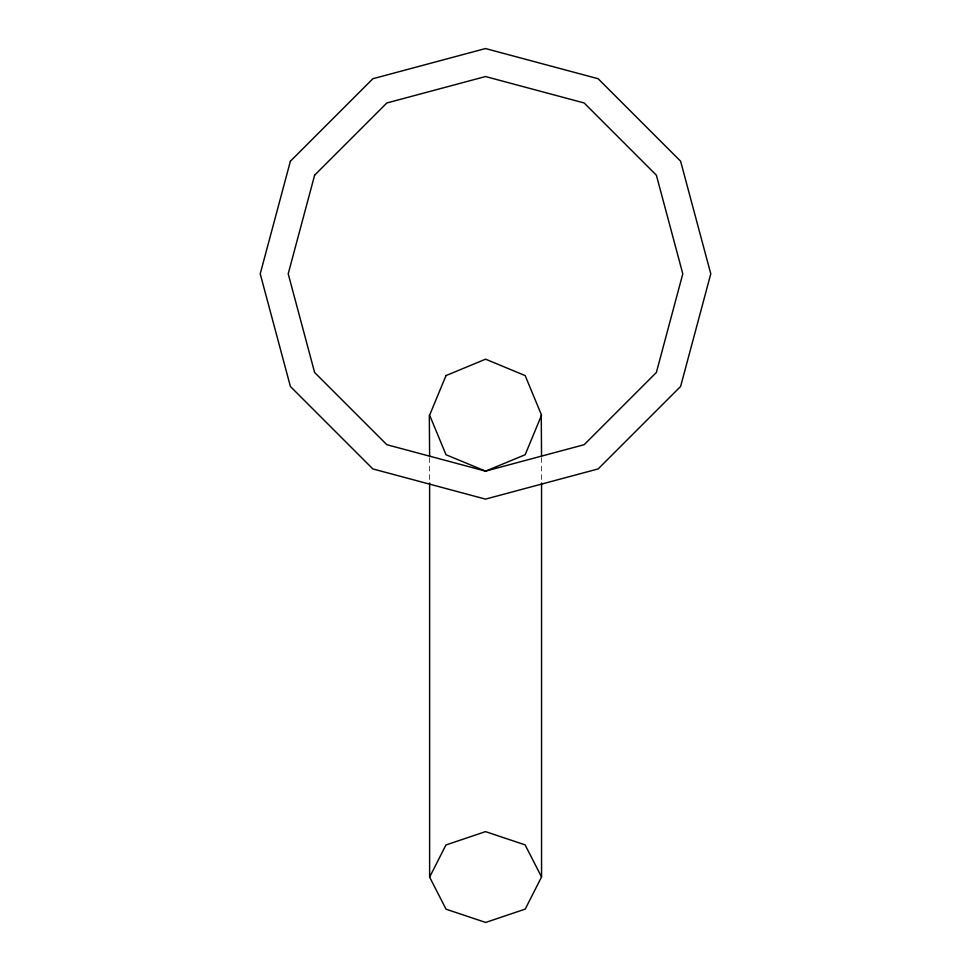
<?xml version="1.0" encoding="UTF-8"?>
<svg xmlns="http://www.w3.org/2000/svg" width="971" height="971" viewBox="0 0 971 971"><rect width="100%" height="100%" fill="white"/><g stroke="black" fill="none" stroke-linecap="round" stroke-linejoin="round"><path stroke-width="0.73" stroke-dasharray="4.86 3.64" d="M541.551 457.669L541.551 481.555M429.619 457.681L429.619 481.531"/><path stroke-width="1.46" d="M429.619 877.104L445.944 844.976L485.5 831.625L525.105 844.879L541.551 876.971L525.226 909.099L485.67 922.45L446.065 909.196L429.619 877.104L429.619 483.024M541.26 415.163L541.551 456.176M429.316 415.163L429.619 456.188M541.551 483.048L541.551 876.971M290.402 161.198L260.216 273.834L290.402 386.482L372.852 468.932L485.5 499.118L598.148 468.932L680.598 386.482L710.784 273.834L680.598 161.198L598.148 78.736L485.5 48.55L372.852 78.736L290.402 161.198M314.628 175.181L288.205 273.834L314.628 372.488L386.846 444.706L485.5 471.129L584.154 444.706L656.372 372.488L682.795 273.834L656.372 175.181L584.154 102.975L485.5 76.539L386.846 102.975L314.628 175.181M446.005 375.583L429.619 415.163L446.005 454.744L485.585 471.129L525.165 454.744L541.551 415.163L525.165 375.583L485.585 359.185L446.005 375.583"/></g></svg>
